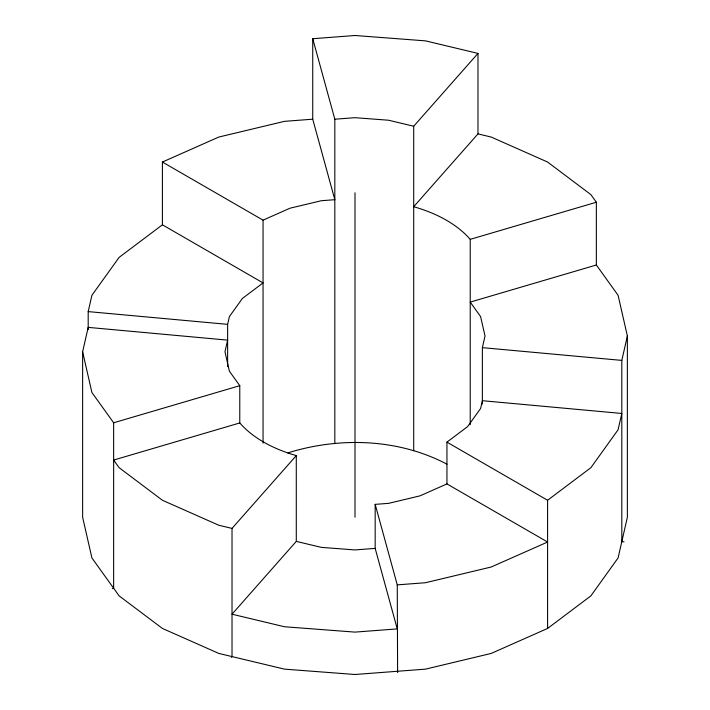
<?xml version="1.0" encoding="UTF-8"?>
<svg xmlns="http://www.w3.org/2000/svg" width="710" height="710" viewBox="0 0 710 710"><rect width="100%" height="100%" fill="white"/><g stroke="black" fill="none" stroke-linecap="round" stroke-linejoin="round"><path stroke-width="1.06" d="M88.191 329.591L88.191 311.601L91.909 295.298L119.12 257.375L162.404 224.804L162.404 162.04L218.813 137.048L284.506 121.339L312.737 119.191L334.827 199.696L321.346 200.717L289.982 208.216L263.055 220.153L162.404 162.04M470.224 424.775L470.224 239.341C455.749 222.825 434.6 212.698 413.708 206.708L477.981 133.888L491.187 137.048L547.596 162.04L590.88 194.611L596.356 202.235L596.356 264.999L618.091 295.298L627.374 335.999L627.374 517.244L618.091 557.945L590.88 595.876L547.596 628.439L491.187 653.431L425.494 669.139L355 674.5L284.506 669.139L218.813 653.431L162.404 628.439L119.12 595.876L91.909 557.945L82.626 517.244L82.626 351.778L88.191 327.381L227.626 340.134L224.972 351.778L229.401 371.215L239.776 385.681L239.776 422.956C254.251 439.472 275.4 449.599 296.292 455.589L296.292 541.384L232.019 614.203L284.506 626.753L355 632.113L397.263 628.9L375.173 548.395L375.173 504.366L388.654 503.346L420.018 495.846L446.945 483.918L547.596 542.023L491.187 567.015L425.494 582.724L397.263 584.871L375.173 504.366M227.626 366.608L227.626 324.355L229.401 316.571L242.385 298.466L263.055 282.917L162.404 224.804M482.374 404.025L482.374 347.651L485.028 335.999L480.599 316.571L470.224 302.105L596.356 264.999M624.019 541.845L621.809 541.641L621.809 360.396L627.374 335.999M413.708 450.726L413.708 126.229L477.981 53.41L425.494 40.86L355 35.5L312.737 38.713L312.737 119.191M231.345 657.362L232.019 656.59L232.019 528.409L296.292 455.589M446.945 483.918L446.945 442.144L467.615 426.595L480.599 408.49L482.374 400.706L621.809 413.46L618.091 429.763L590.88 467.686L547.596 500.257L547.596 628.439M287.985 453.113L289.982 452.234C341.324 436.774 399.02 438.94 446.945 464.162M470.224 239.341L596.356 202.235M82.626 351.778L91.909 392.479L113.644 422.778L239.776 385.681M239.776 422.956L113.644 460.062L119.12 467.686L162.404 500.257L218.813 525.249L232.019 528.409M112.313 588.634L113.644 588.244L113.644 422.778M312.737 38.713L334.827 119.218L355 117.682L388.654 120.238L413.708 126.229M375.173 548.395L355 549.93L321.346 547.375L296.292 541.384M88.191 311.601L227.626 324.355M482.374 347.651L621.809 360.396M446.945 442.144L547.596 500.257M397.609 672.565L397.263 584.871M477.981 53.41L477.981 133.888M355 192.756L355 517.244M334.827 119.218L334.827 443.706M263.055 220.153L263.055 443.164"/></g></svg>
